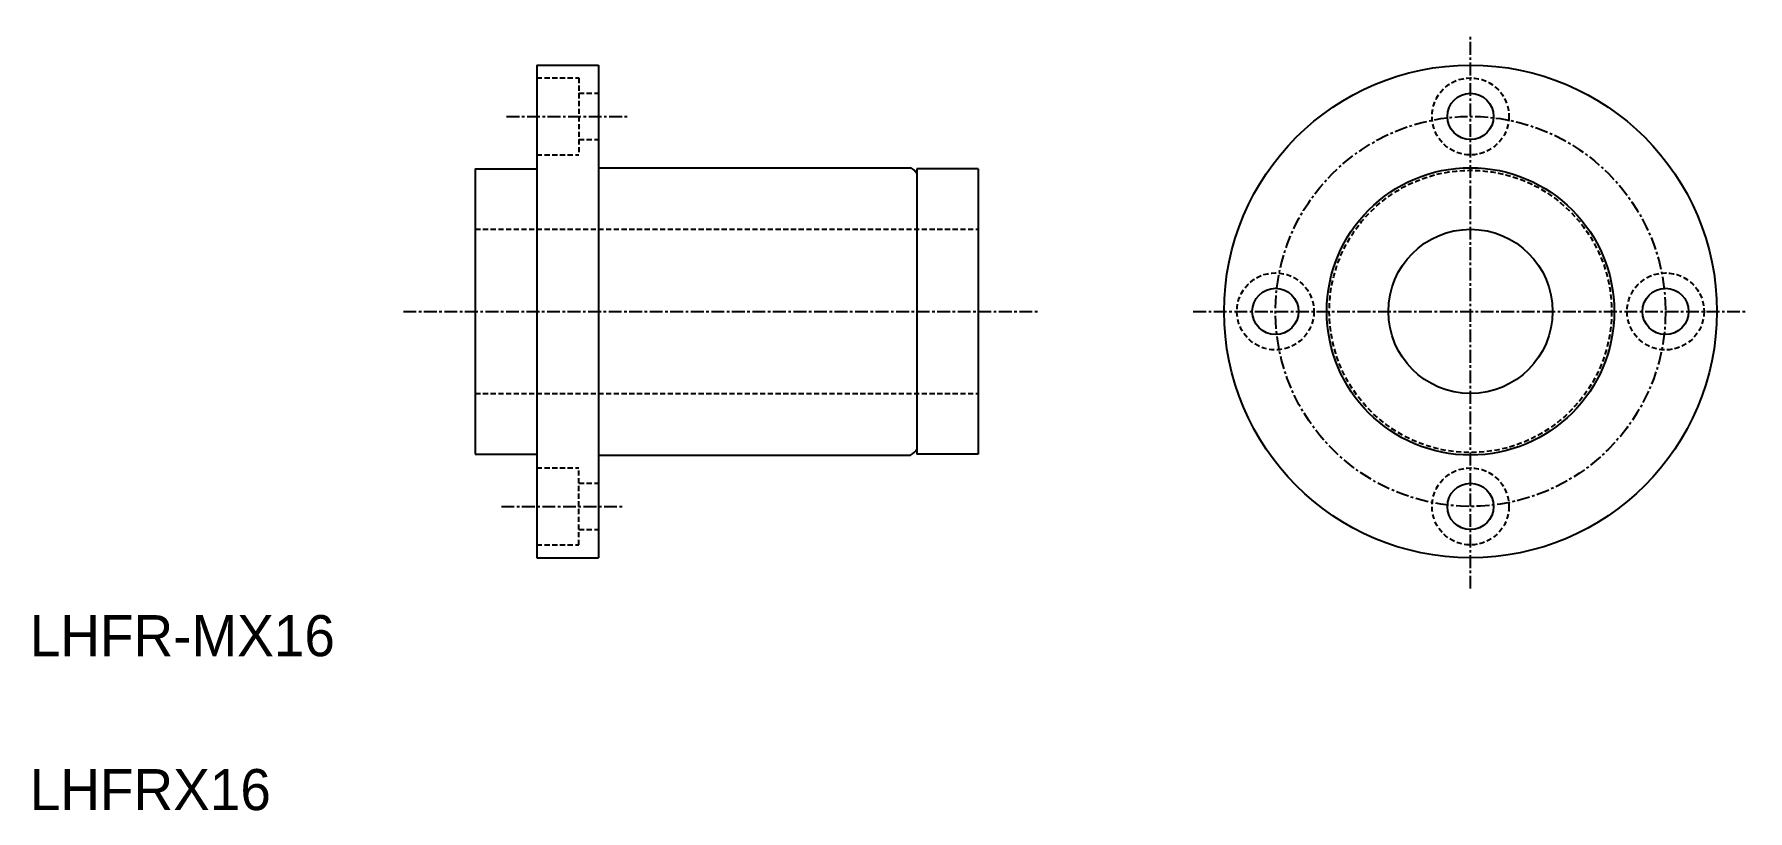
# Model space of a CAD drawing. Extents: x 291 to 457, y 141 to 216.
import ezdxf

# ---------------------------------------------------------------- set-up
doc = ezdxf.new("R2010")
doc.units = 0
doc.linetypes.add('CENTER', pattern=[2, 1.25, -0.25, 0.25, -0.25])
doc.linetypes.add('DASHED', pattern=[0.75, 0.5, -0.25])
doc.layers.get('0').update_dxf_attribs({"linetype": 'CONTINUOUS'})
doc.layers.add('CENTER', color=1, linetype='CENTER')

msp = doc.modelspace()

# ---------------------------------------------------------------- linework, layer by layer
at = {"color": 7, "linetype": 'CONTINUOUS'}
for p, q in [((339.5, 213.38), (345.5, 213.38)), ((339.5, 213.38), (339.5, 165.38)), ((345.5, 213.38), (345.5, 165.38)), ((333.5, 203.28), (333.5, 175.48)), ((333.5, 203.28), (339.5, 203.28)), ((345.5, 203.38), (375.9, 203.38)), ((382.5, 203.28), (376.5, 203.28)), ((376.5, 203.28), (376.5, 175.48)), ((382.5, 203.28), (382.5, 175.48)), ((333.5, 175.48), (339.5, 175.48)), ((345.5, 175.38), (375.9, 175.38)), ((382.5, 175.48), (376.5, 175.48)), ((339.5, 165.38), (345.5, 165.38))]:
    msp.add_line(p, q, dxfattribs=at)
at = {"color": 3, "linetype": 'DASHED'}
for p, q in [((339.5, 212.13), (343.6, 212.13)), ((343.6, 212.13), (343.6, 204.63)), ((343.6, 210.63), (345.5, 210.63)), ((343.6, 206.13), (345.5, 206.13)), ((339.5, 204.63), (343.6, 204.63)), ((333.5, 197.38), (382.5, 197.38)), ((333.5, 181.38), (382.5, 181.38)), ((339.5, 174.13), (343.6, 174.13)), ((343.6, 166.63), (343.6, 174.13)), ((343.6, 172.63), (345.5, 172.63)), ((343.6, 168.13), (345.5, 168.13)), ((339.5, 166.63), (343.6, 166.63))]:
    msp.add_line(p, q, dxfattribs=at)
at = {"color": 1, "linetype": 'CENTER'}
for p, q in [((336.55, 208.38), (348.55, 208.38)), ((326.5, 189.38), (388.5, 189.38)), ((336.05, 170.38), (348.05, 170.38))]:
    msp.add_line(p, q, dxfattribs=at)
at = {"color": 7, "linetype": 'CONTINUOUS'}
for centre, radius in [((430.44, 189.38), 24), ((430.44, 208.38), 2.25), ((430.44, 189.38), 14), ((430.44, 189.38), 8), ((411.44, 189.38), 2.25), ((449.44, 189.38), 2.25), ((430.44, 170.38), 2.25)]:
    msp.add_circle(centre, radius, dxfattribs=at)
at = {"color": 3, "linetype": 'DASHED'}
for centre, radius in [((430.44, 208.38), 3.75), ((430.44, 189.38), 13.75), ((411.44, 189.38), 3.75), ((449.44, 189.38), 3.75), ((430.44, 170.38), 3.75)]:
    msp.add_circle(centre, radius, dxfattribs=at)
at = {"color": 7, "linetype": 'CONTINUOUS'}
for centre, start, end in [((375.35, 202.21), 27.7958, 64.6683), ((375.35, 176.56), 295.3317, 332.2042)]:
    msp.add_arc(centre, 1.3, start, end, dxfattribs=at)
at = {"layer": 'CENTER', "color": 1, "linetype": 'CENTER'}
for p, q in [((430.44, 162.38), (430.44, 216.38)), ((403.44, 189.38), (457.44, 189.38))]:
    msp.add_line(p, q, dxfattribs=at)
msp.add_circle((430.44, 189.38), 19, dxfattribs=at)

# ---------------------------------------------------------------- texts
at = {"color": 7, "linetype": 'CONTINUOUS'}
for s, p in [('LHFR-MX16', (290.11, 155.79)), ('LHFRX16', (290.11, 140.79))]:
    msp.add_text(s, height=4, dxfattribs=at).set_placement(p)

doc.saveas('drawing.dxf')
